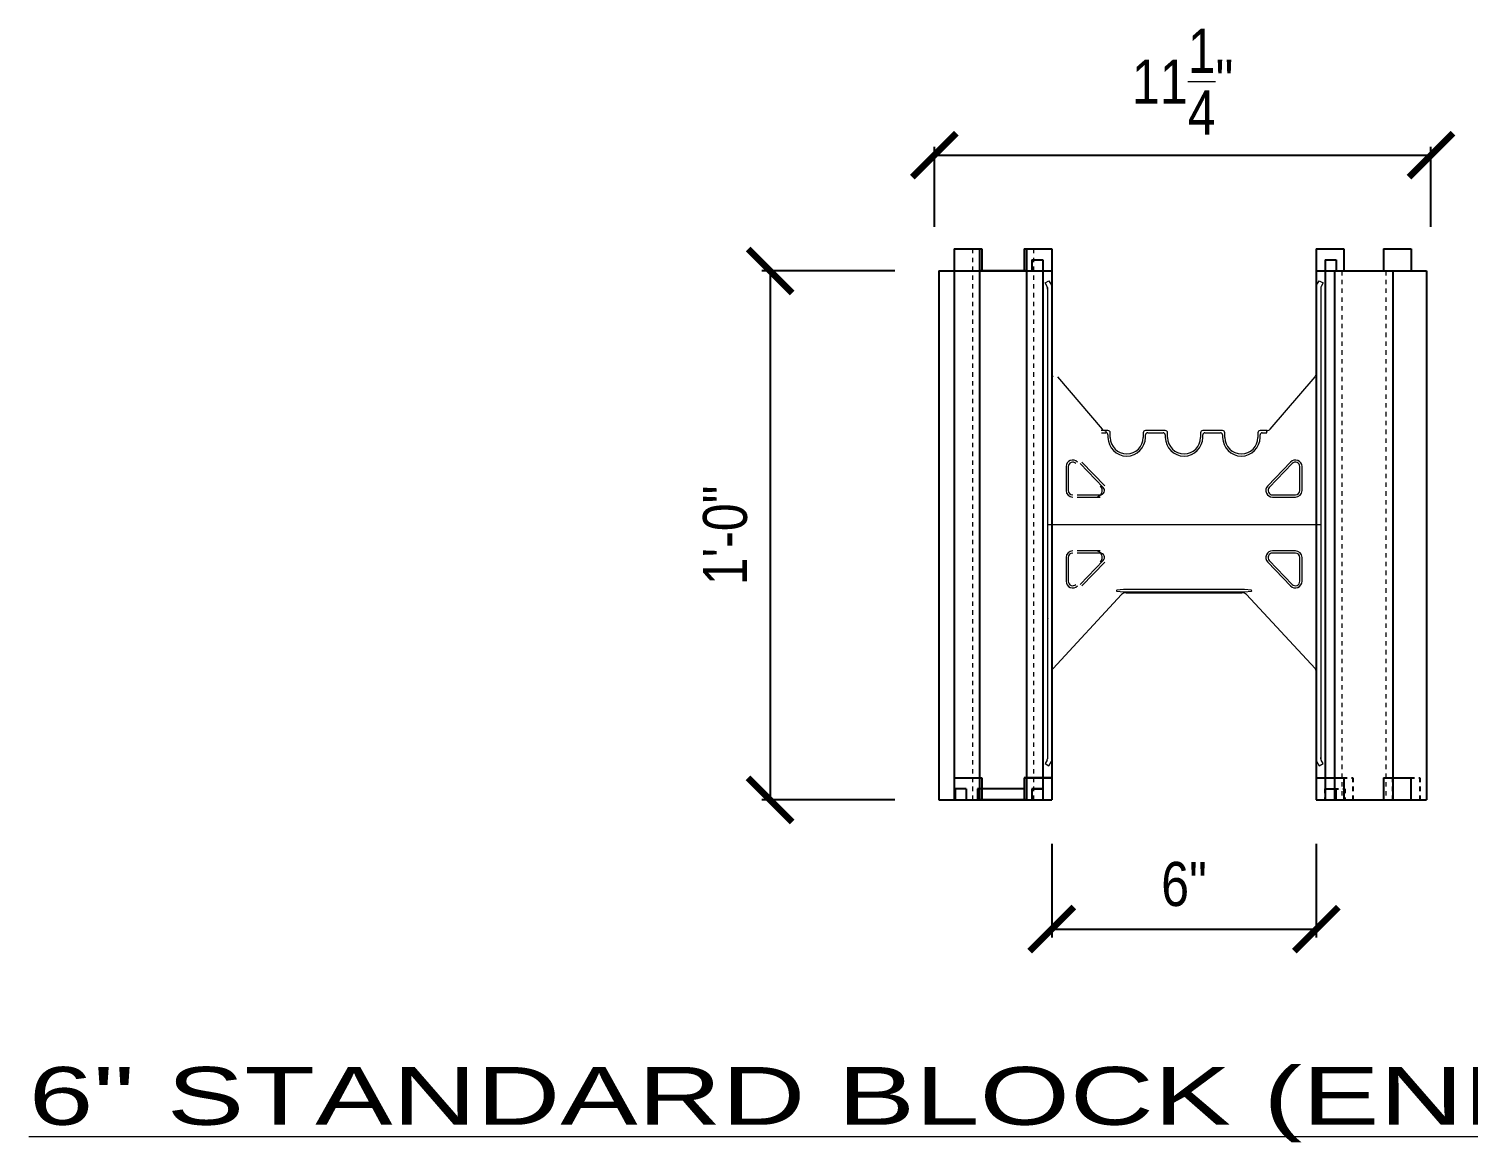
# Model space of a CAD drawing. Header units: inches. Extents: x 11.7 to 82.9, y 7.2 to 96.8.
# Drawn here: x 23.87 to 56.52, y 71.58 to 96.84 of the extents above; entities that cross this region are included whole.
import ezdxf

# ---------------------------------------------------------------- set-up
doc = ezdxf.new("R2010")
doc.units = ezdxf.units.IN
doc.header["$MEASUREMENT"] = 0
doc.linetypes.add('DASHED2', pattern=[0.375, 0.25, -0.125])
doc.linetypes.add('HIDDEN', pattern=[0.375, 0.25, -0.125])
doc.layers.get('Defpoints').update_dxf_attribs({"color": 252})
for name, color, linetype, lineweight in [('A2 Hatch', 8, 'Continuous', 9), ('DETAILS', 7, 'Continuous', 13), ('DIM', 3, 'Continuous', 13), ('GB Dim', 3, 'Continuous', 13)]:
    doc.layers.add(name, color=color, linetype=linetype, lineweight=lineweight)
doc.styles.add('ARCHTITLE', font='archtitl.shx', dxfattribs={"width": 1.2})
doc.styles.add('ARCTEXT', font='arctext.shx', dxfattribs={"width": 0.85})
doc.dimstyles.new('ARCTEXT 1-1', dxfattribs={"dimscale": 0, "dimtxt": 1, "dimasz": 1, "dimexe": 0.1875, "dimexo": 1, "dimgap": 0.5, "dimtad": 1, "dimdec": 4, "dimzin": 3, "dimdsep": 46, "dimlunit": 4, "dimtxsty": 'ARCTEXT', "dimblk": 'ARCHTICK', "dimcen": 1, "dimclrd": 256, "dimclre": 256, "dimclrt": 256, "dimadec": 0, "dimazin": 0, "dimtfac": 1, "dimtdec": 4, "dimtofl": 0, "dimtmove": 2, "dimatfit": 3, "dimldrblk": 'arrow', "dimfxl": 1, "dimtolj": 1, "dimtzin": 0, "dimarcsym": 0})

# ---------------------------------------------------------------- blocks, each defined once
blk = doc.blocks.new('_ArchTick')
at = {"color": 0, "linetype": 'ByBlock', "const_width": 0.15}
blk.add_lwpolyline([(-0.5, -0.5), (0.5, 0.5)], dxfattribs=at)
blk = doc.blocks.new('*D32')
at = {"layer": 'Defpoints', "color": 0}
for p in [(44.512, 91.347), (40.687, 79.347), (44.512, 79.347)]:
    blk.add_point(p, dxfattribs=at)
at = {"layer": 'GB Dim', "lineweight": -2}
for p, q in [((43.512, 91.347), (40.5, 91.347)), ((40.687, 91.347), (40.687, 79.347)), ((43.512, 79.347), (40.5, 79.347))]:
    blk.add_line(p, q, dxfattribs=at)
for p, rotation in [((40.687, 91.347), 90), ((40.687, 79.347), 270)]:
    blk.add_blockref('_ArchTick', p, dxfattribs=dict(at, rotation=rotation))
at = {"layer": 'GB Dim', "color": 2, "insert": (39.67, 85.347), "char_height": 1, "attachment_point": 5, "rotation": 90, "style": 'ARCTEXT'}
blk.add_mtext('\\A1;1\'-0"', dxfattribs=at)
blk = doc.blocks.new('arrow')
at = {"layer": 'DIM'}
blk.add_hatch(color=253, dxfattribs=at).paths.add_polyline_path([(-2, 0.5), (-2, -0.5), (0, 0)])
at = {"layer": 'DIM', "lineweight": 9}
for points in [[(-2, 0.983), (-2, 0.5), (-2.469, 0.617)], [(0.374, 0.094), (0, 0)], [(0.374, -0.094), (0, 0)], [(-2, -0.983), (-2, -0.5), (-2.469, -0.617)]]:
    blk.add_lwpolyline(points, dxfattribs=at)
at = {"layer": 'DIM', "lineweight": 15}
blk.add_lwpolyline([(0, 0), (-2, -0.5), (-2, 0.5), (0, 0)], dxfattribs=at)
blk = doc.blocks.new('*D33')
at = {"layer": 'Defpoints', "color": 0}
for p in [(55.674, 93.975), (44.412, 91.347), (55.674, 91.347)]:
    blk.add_point(p, dxfattribs=at)
at = {"layer": 'GB Dim', "lineweight": -2}
for p, q in [((44.412, 92.347), (44.412, 94.163)), ((55.674, 92.347), (55.674, 94.163)), ((44.412, 93.975), (55.674, 93.975))]:
    blk.add_line(p, q, dxfattribs=at)
at = {"layer": 'GB Dim', "lineweight": -2, "rotation": 180}
blk.add_blockref('_ArchTick', (44.412, 93.975), dxfattribs=at)
at = {"layer": 'GB Dim', "lineweight": -2}
blk.add_blockref('_ArchTick', (55.674, 93.975), dxfattribs=at)
at = {"layer": 'GB Dim', "color": 2, "insert": (50.043, 95.642), "char_height": 1, "attachment_point": 5, "style": 'ARCTEXT'}
blk.add_mtext('\\A1;11{\\H1.000000x;\\S1/4;}"', dxfattribs=at)
blk = doc.blocks.new('*D34')
at = {"layer": 'Defpoints', "color": 0}
for p in [(47.074, 79.347), (53.074, 79.347), (53.074, 76.414)]:
    blk.add_point(p, dxfattribs=at)
at = {"layer": 'GB Dim', "lineweight": -2}
for p, q in [((47.074, 78.347), (47.074, 76.226)), ((53.074, 78.347), (53.074, 76.226)), ((47.074, 76.414), (53.074, 76.414))]:
    blk.add_line(p, q, dxfattribs=at)
at = {"layer": 'GB Dim', "lineweight": -2, "rotation": 180}
blk.add_blockref('_ArchTick', (47.074, 76.414), dxfattribs=at)
at = {"layer": 'GB Dim', "lineweight": -2}
blk.add_blockref('_ArchTick', (53.074, 76.414), dxfattribs=at)
at = {"layer": 'GB Dim', "color": 2, "insert": (50.074, 77.431), "char_height": 1, "attachment_point": 5, "style": 'ARCTEXT'}
blk.add_mtext('\\A1;6"', dxfattribs=at)

msp = doc.modelspace()

# ---------------------------------------------------------------- linework, layer by layer
at = {"color": 1}
for p, q in [((44.86156, 91.84714), (45.48656, 91.84714)), ((44.86156, 91.84714), (44.86156, 79.34714)), ((45.43656, 91.84714), (45.43656, 79.34714)), ((45.48656, 91.84714), (45.48656, 91.34714)), ((46.44906, 91.84714), (46.44906, 91.34714)), ((46.44906, 91.84714), (47.07406, 91.84714)), ((46.49906, 91.84714), (46.49906, 79.34714)), ((47.07406, 91.84714), (47.07406, 79.34714)), ((47.07406, 91.84714), (47.07406, 91.34714)), ((53.07406, 91.84714), (53.07406, 79.34714)), ((53.07406, 91.84714), (53.69906, 91.84714)), ((53.07406, 91.84714), (53.07406, 91.34714)), ((53.69906, 91.84714), (53.69906, 91.34714)), ((54.59906, 91.84714), (54.59906, 91.34714)), ((54.59906, 91.84714), (55.22406, 91.84714)), ((55.22406, 91.84714), (55.22406, 91.34714)), ((46.62406, 91.59714), (46.62406, 91.34714)), ((46.62406, 91.59714), (46.87406, 91.59714)), ((46.87406, 91.59714), (46.87406, 79.34714)), ((53.27406, 91.59714), (53.27406, 79.34714)), ((53.27406, 91.59714), (53.52406, 91.59714)), ((53.52406, 91.59714), (53.52406, 91.34714)), ((44.51156, 91.34714), (44.51156, 79.34714)), ((44.51156, 91.34714), (46.62406, 91.34714)), ((44.51156, 91.34714), (47.07406, 91.34714)), ((44.51156, 91.34713), (47.07406, 91.34713)), ((44.51156, 91.34713), (46.62406, 91.34713)), ((46.49906, 91.34714), (45.43656, 91.34714)), ((46.49906, 91.34713), (45.43656, 91.34713)), ((46.87406, 91.34714), (47.07406, 91.34714)), ((46.87406, 91.34713), (47.07406, 91.34713)), ((53.07406, 91.34714), (53.27406, 91.34714)), ((53.07406, 91.34714), (55.57406, 91.34714)), ((53.48906, 91.34714), (55.57406, 91.34714)), ((53.48906, 91.34714), (53.48906, 79.34714)), ((54.80906, 91.34714), (54.80906, 79.34714)), ((55.57406, 91.34714), (55.57406, 79.34714)), ((44.86156, 79.84714), (45.48656, 79.84714)), ((44.86156, 79.84714), (45.48656, 79.84714)), ((44.86156, 79.84714), (45.48656, 79.84714)), ((44.86156, 79.84714), (45.48656, 79.84714)), ((44.86156, 79.84714), (45.48656, 79.84714)), ((44.86156, 79.84714), (45.48656, 79.84714)), ((44.86156, 79.84714), (45.48656, 79.84714)), ((44.86156, 79.84714), (45.48656, 79.84714)), ((44.86156, 79.84713), (45.48656, 79.84713)), ((45.48656, 79.84714), (45.48656, 79.34714)), ((45.48656, 79.84714), (45.48656, 79.34714)), ((45.48656, 79.84714), (45.48656, 79.34714)), ((45.48656, 79.84714), (45.48656, 79.34714)), ((45.48656, 79.84714), (45.48656, 79.34714)), ((45.48656, 79.84714), (45.48656, 79.34714)), ((45.48656, 79.84714), (45.48656, 79.34714)), ((45.48656, 79.84714), (45.48656, 79.34714)), ((45.48656, 79.84713), (45.48656, 79.34713)), ((46.44906, 79.84714), (46.44906, 79.34714)), ((46.44906, 79.84714), (47.07406, 79.84714)), ((46.44906, 79.84714), (46.44906, 79.34714)), ((46.44906, 79.84714), (47.07406, 79.84714)), ((46.44906, 79.84714), (46.44906, 79.34714)), ((46.44906, 79.84714), (47.07406, 79.84714)), ((46.44906, 79.84714), (46.44906, 79.34714)), ((46.44906, 79.84714), (47.07406, 79.84714)), ((46.44906, 79.84714), (46.44906, 79.34714)), ((46.44906, 79.84714), (47.07406, 79.84714)), ((46.44906, 79.84714), (46.44906, 79.34714)), ((46.44906, 79.84714), (47.07406, 79.84714)), ((46.44906, 79.84714), (46.44906, 79.34714)), ((46.44906, 79.84714), (47.07406, 79.84714)), ((46.44906, 79.84714), (46.44906, 79.34714)), ((47.07406, 79.84714), (46.44906, 79.84714)), ((46.44906, 79.84714), (46.44906, 79.34714)), ((46.44906, 79.84714), (47.07406, 79.84714)), ((46.44906, 79.84714), (46.44906, 79.34714)), ((47.07406, 79.84714), (46.44906, 79.84714)), ((46.44906, 79.84713), (46.44906, 79.34713)), ((46.44906, 79.84713), (47.07406, 79.84713)), ((46.44906, 79.84713), (46.44906, 79.34713)), ((47.07406, 79.84713), (46.44906, 79.84713)), ((47.07406, 79.84714), (47.07406, 79.34714)), ((47.07406, 79.84714), (47.07406, 79.34714)), ((47.07406, 79.84714), (47.07406, 79.34714)), ((47.07406, 79.84714), (47.07406, 79.34714)), ((47.07406, 79.84714), (47.07406, 79.34714)), ((47.07406, 79.84714), (47.07406, 79.34714)), ((47.07406, 79.84714), (47.07406, 79.34714)), ((47.07406, 79.84714), (47.07406, 79.34714)), ((47.07406, 79.84714), (47.07406, 79.34714)), ((47.07406, 79.84713), (47.07406, 79.34713)), ((47.07406, 79.84713), (47.07406, 79.34713)), ((53.07406, 79.84714), (53.69476, 79.84714)), ((53.27406, 79.84714), (53.27406, 79.34714)), ((53.69476, 79.84714), (53.69476, 79.34714)), ((54.59476, 79.84714), (54.59476, 79.34714)), ((54.59476, 79.84714), (55.21976, 79.84714)), ((55.21976, 79.84714), (55.21976, 79.34714)), ((44.51156, 79.34714), (47.07406, 79.34714)), ((44.51156, 79.34714), (47.07406, 79.34714)), ((44.51156, 79.34714), (46.62406, 79.34714)), ((44.51156, 79.34714), (46.62406, 79.34714)), ((44.51156, 79.34714), (47.07406, 79.34714)), ((44.51156, 79.34714), (47.07406, 79.34714)), ((44.51156, 79.34714), (47.07406, 79.34714)), ((44.51156, 79.34714), (46.62406, 79.34714)), ((44.51156, 79.34714), (46.62406, 79.34714)), ((44.51156, 79.34714), (47.07406, 79.34714)), ((44.51156, 79.34714), (47.07406, 79.34714)), ((44.51156, 79.34714), (46.62406, 79.34714)), ((44.51156, 79.34714), (46.62406, 79.34714)), ((44.51156, 79.34714), (47.07406, 79.34714)), ((44.51156, 79.34714), (46.62406, 79.34714)), ((44.51156, 79.34714), (46.62406, 79.34714)), ((44.51156, 79.34714), (47.07406, 79.34714)), ((44.51156, 79.34714), (47.07406, 79.34714)), ((44.51156, 79.34713), (46.62406, 79.34713)), ((44.51156, 79.34713), (47.07406, 79.34713)), ((44.88656, 79.59714), (44.88656, 79.34714)), ((45.13656, 79.59714), (44.88656, 79.59714)), ((44.88656, 79.59714), (44.88656, 79.34714)), ((45.13656, 79.59714), (44.88656, 79.59714)), ((44.88656, 79.59713), (44.88656, 79.34713)), ((45.13656, 79.59713), (44.88656, 79.59713)), ((45.13656, 79.59714), (45.13656, 79.34714)), ((45.13656, 79.59714), (45.13656, 79.34714)), ((45.13656, 79.59713), (45.13656, 79.34713)), ((46.44906, 79.59714), (45.38656, 79.59714)), ((45.38656, 79.59714), (45.38656, 79.34714)), ((46.44906, 79.59714), (45.38656, 79.59714)), ((45.38656, 79.59714), (45.38656, 79.34714)), ((46.44906, 79.59713), (45.38656, 79.59713)), ((45.38656, 79.59713), (45.38656, 79.34713)), ((46.49906, 79.34714), (45.43656, 79.34714)), ((46.49906, 79.34714), (45.43656, 79.34714)), ((46.49906, 79.34714), (45.43656, 79.34714)), ((46.49906, 79.34714), (45.43656, 79.34714)), ((46.49906, 79.34714), (45.43656, 79.34714)), ((46.49906, 79.34714), (45.43656, 79.34714)), ((46.49906, 79.34714), (45.43656, 79.34714)), ((46.49906, 79.34714), (45.43656, 79.34714)), ((46.49906, 79.34713), (45.43656, 79.34713)), ((46.62406, 79.59714), (46.62406, 79.34714)), ((46.62406, 79.59714), (46.87406, 79.59714)), ((46.62406, 79.59714), (46.62406, 79.34714)), ((46.62406, 79.59714), (46.87406, 79.59714)), ((46.62406, 79.59714), (46.62406, 79.34714)), ((46.62406, 79.59714), (46.87406, 79.59714)), ((46.62406, 79.59714), (46.62406, 79.34714)), ((46.62406, 79.59714), (46.87406, 79.59714)), ((46.62406, 79.59714), (46.62406, 79.34714)), ((46.62406, 79.59714), (46.87406, 79.59714)), ((46.62406, 79.59714), (46.62406, 79.34714)), ((46.62406, 79.59714), (46.87406, 79.59714)), ((46.62406, 79.59714), (46.62406, 79.34714)), ((46.62406, 79.59714), (46.87406, 79.59714)), ((46.62406, 79.59714), (46.62406, 79.34714)), ((46.87406, 79.59714), (46.62406, 79.59714)), ((46.62406, 79.59714), (46.62406, 79.34714)), ((46.62406, 79.59714), (46.87406, 79.59714)), ((46.62406, 79.59714), (46.62406, 79.34714)), ((46.87406, 79.59714), (46.62406, 79.59714)), ((46.62406, 79.59713), (46.62406, 79.34713)), ((46.62406, 79.59713), (46.87406, 79.59713)), ((46.62406, 79.59713), (46.62406, 79.34713)), ((46.87406, 79.59713), (46.62406, 79.59713)), ((46.87406, 79.59714), (46.87406, 79.34714)), ((46.87406, 79.59714), (46.87406, 79.34714)), ((46.87406, 79.59713), (46.87406, 79.34713)), ((46.87406, 79.34714), (47.07406, 79.34714)), ((46.87406, 79.34714), (47.07406, 79.34714)), ((46.87406, 79.34714), (47.07406, 79.34714)), ((46.87406, 79.34714), (47.07406, 79.34714)), ((46.87406, 79.34714), (47.07406, 79.34714)), ((46.87406, 79.34714), (47.07406, 79.34714)), ((46.87406, 79.34714), (47.07406, 79.34714)), ((46.87406, 79.34714), (47.07406, 79.34714)), ((46.87406, 79.34713), (47.07406, 79.34713)), ((53.07406, 79.34714), (55.36976, 79.34714)), ((53.07406, 79.34714), (53.26976, 79.34714)), ((53.07406, 79.34714), (55.36976, 79.34714)), ((53.07406, 79.34714), (55.57406, 79.34714)), ((53.26976, 79.59714), (53.51976, 79.59714)), ((53.28476, 79.34714), (55.36976, 79.34714)), ((53.51976, 79.59714), (53.51976, 79.34714)), ((55.37406, 79.34714), (55.57406, 79.34714)), ((55.37406, 79.34714), (55.57406, 79.34714)), ((55.37406, 79.34713), (55.57406, 79.34713))]:
    msp.add_line(p, q, dxfattribs=at)
at = {"color": 1, "linetype": 'HIDDEN', "ltscale": 0.02}
for p, q in [((44.86156, 91.84714), (45.48656, 91.84714)), ((44.86156, 91.84714), (44.86156, 91.34714)), ((45.48656, 91.84714), (45.48656, 91.34714)), ((46.44906, 91.84714), (46.44906, 91.34714)), ((46.44906, 91.84714), (47.07406, 91.84714)), ((53.07406, 91.84714), (53.69906, 91.84714)), ((53.69906, 91.84714), (53.69906, 91.34714)), ((54.59906, 91.84714), (54.59906, 91.34714)), ((54.59906, 91.84714), (55.22406, 91.84714)), ((55.22406, 91.84714), (55.22406, 91.34714)), ((53.27406, 91.59714), (53.27406, 91.34714)), ((53.27406, 91.59714), (53.52406, 91.59714)), ((53.52406, 91.59714), (53.52406, 91.34714)), ((44.86156, 79.84714), (45.48656, 79.84714)), ((44.86156, 79.84714), (44.86156, 79.34714)), ((44.86156, 79.84714), (45.48656, 79.84714)), ((44.86156, 79.84714), (45.48656, 79.84714)), ((44.86156, 79.84714), (44.86156, 79.34714)), ((44.86156, 79.84714), (45.48656, 79.84714)), ((44.86156, 79.84714), (44.86156, 79.34714)), ((44.86156, 79.84714), (45.48656, 79.84714)), ((44.86156, 79.84714), (45.48656, 79.84714)), ((44.86156, 79.84714), (44.86156, 79.34714)), ((44.86156, 79.84714), (45.48656, 79.84714)), ((44.86156, 79.84714), (45.48656, 79.84714)), ((44.86156, 79.84714), (44.86156, 79.34714)), ((44.86156, 79.84714), (45.48656, 79.84714)), ((44.86156, 79.84714), (44.86156, 79.34714)), ((44.86156, 79.84714), (45.48656, 79.84714)), ((44.86156, 79.84714), (44.86156, 79.34714)), ((44.86156, 79.84713), (45.48656, 79.84713)), ((44.86156, 79.84713), (44.86156, 79.34713)), ((44.86156, 79.84713), (44.86156, 79.34713)), ((45.48656, 79.84714), (45.48656, 79.34714)), ((45.48656, 79.84714), (45.48656, 79.34714)), ((45.48656, 79.84714), (45.48656, 79.34714)), ((45.48656, 79.84714), (45.48656, 79.34714)), ((45.48656, 79.84714), (45.48656, 79.34714)), ((45.48656, 79.84714), (45.48656, 79.34714)), ((45.48656, 79.84714), (45.48656, 79.34714)), ((45.48656, 79.84714), (45.48656, 79.34714)), ((45.48656, 79.84714), (45.48656, 79.34714)), ((45.48656, 79.84714), (45.48656, 79.34714)), ((45.48656, 79.84713), (45.48656, 79.34713)), ((46.44906, 79.84714), (46.44906, 79.34714)), ((46.44906, 79.84714), (47.07406, 79.84714)), ((46.44906, 79.84714), (46.44906, 79.34714)), ((46.44906, 79.84714), (47.07406, 79.84714)), ((46.44906, 79.84714), (46.44906, 79.34714)), ((46.44906, 79.84714), (47.07406, 79.84714)), ((46.44906, 79.84714), (46.44906, 79.34714)), ((46.44906, 79.84714), (47.07406, 79.84714)), ((46.44906, 79.84714), (46.44906, 79.34714)), ((46.44906, 79.84714), (47.07406, 79.84714)), ((46.44906, 79.84714), (46.44906, 79.34714)), ((46.44906, 79.84714), (47.07406, 79.84714)), ((46.44906, 79.84714), (46.44906, 79.34714)), ((46.44906, 79.84714), (47.07406, 79.84714)), ((46.44906, 79.84714), (46.44906, 79.34714)), ((46.44906, 79.84714), (47.07406, 79.84714)), ((46.44906, 79.84714), (46.44906, 79.34714)), ((46.44906, 79.84714), (47.07406, 79.84714)), ((46.44906, 79.84714), (46.44906, 79.34714)), ((46.44906, 79.84714), (47.07406, 79.84714)), ((46.44906, 79.84713), (46.44906, 79.34713)), ((46.44906, 79.84713), (47.07406, 79.84713)), ((53.07406, 79.84714), (53.69476, 79.84714)), ((53.07406, 79.84714), (53.69476, 79.84714)), ((53.27406, 79.84714), (53.89906, 79.84714)), ((53.69476, 79.84714), (53.69476, 79.34714)), ((53.69476, 79.84714), (53.69476, 79.34714)), ((53.89906, 79.84714), (53.89906, 79.34714)), ((54.59476, 79.84714), (54.59476, 79.34714)), ((54.59476, 79.84714), (55.21976, 79.84714)), ((54.59476, 79.84714), (54.59476, 79.34714)), ((54.59476, 79.84714), (55.21976, 79.84714)), ((54.79906, 79.84714), (54.79906, 79.34714)), ((54.79906, 79.84714), (55.42406, 79.84714)), ((55.21976, 79.84714), (55.21976, 79.34714)), ((55.21976, 79.84714), (55.21976, 79.34714)), ((55.42406, 79.84714), (55.42406, 79.34714)), ((53.26976, 79.59714), (53.26976, 79.34714)), ((53.26976, 79.59714), (53.51976, 79.59714)), ((53.26976, 79.59714), (53.26976, 79.34714)), ((53.26976, 79.59714), (53.51976, 79.59714)), ((53.47406, 79.59714), (53.72406, 79.59714)), ((53.51976, 79.59714), (53.51976, 79.34714)), ((53.51976, 79.59714), (53.51976, 79.34714)), ((53.72406, 79.59714), (53.72406, 79.34714))]:
    msp.add_line(p, q, dxfattribs=at)
at = {"ltscale": 0.15}
for p, q in [((45.48656, 91.34714), (46.44906, 91.34714)), ((45.48656, 91.34713), (46.44906, 91.34713)), ((45.48656, 79.34714), (46.44906, 79.34714)), ((45.48656, 79.34714), (46.44906, 79.34714)), ((45.48656, 79.34714), (46.44906, 79.34714)), ((45.48656, 79.34714), (46.44906, 79.34714)), ((45.48656, 79.34714), (46.44906, 79.34714)), ((45.48656, 79.34714), (46.44906, 79.34714)), ((45.48656, 79.34714), (46.44906, 79.34714)), ((45.48656, 79.34714), (46.44906, 79.34714)), ((45.48656, 79.34713), (46.44906, 79.34713))]:
    msp.add_line(p, q, dxfattribs=at)
at = {"layer": 'A2 Hatch', "linetype": 'DASHED2', "ltscale": 0.15}
for p, q in [((45.27656, 91.84714), (45.27656, 79.34714)), ((46.65906, 91.84714), (46.65906, 79.34714)), ((53.64906, 91.34714), (53.64906, 79.34714)), ((54.64906, 91.34714), (54.64906, 79.34714))]:
    msp.add_line(p, q, dxfattribs=at)
at = {"layer": 'DETAILS', "color": 6, "lineweight": 20}
for p, q in [((46.92167, 91.07402), (47.00827, 91.12402)), ((47.00827, 91.12402), (47.06736, 91.02168)), ((53.08076, 91.02168), (53.13984, 91.12402)), ((53.13984, 91.12402), (53.22644, 91.07402)), ((46.96736, 90.99489), (46.92167, 91.07402)), ((46.97406, 90.97214), (46.97406, 80.27439)), ((46.97406, 90.93328), (46.97406, 90.96989)), ((47.07406, 90.99668), (47.07406, 89.01737)), ((53.07406, 89.01737), (53.07406, 90.99668)), ((53.17406, 90.97214), (53.17406, 80.27439)), ((53.17406, 90.96989), (53.17406, 90.93328)), ((53.22644, 91.07402), (53.18076, 90.99489)), ((47.07406, 89.01737), (47.07406, 82.25572)), ((47.20191, 88.94812), (48.21954, 87.75789)), ((52.02857, 87.75789), (53.0462, 88.94812)), ((53.07406, 82.25572), (53.07406, 89.01737)), ((48.34906, 87.72714), (48.19168, 87.72714)), ((48.19906, 87.67714), (48.29906, 87.67714)), ((48.29168, 87.72714), (48.29906, 87.72714)), ((48.29906, 87.72714), (48.29906, 87.67714)), ((48.34906, 87.62714), (48.34906, 87.57214)), ((48.39906, 87.57214), (48.39906, 87.67714)), ((49.14906, 87.67714), (49.14906, 87.57214)), ((49.64906, 87.72714), (49.19906, 87.72714)), ((49.19906, 87.57214), (49.19906, 87.62714)), ((49.24906, 87.67714), (49.59906, 87.67714)), ((49.64906, 87.62714), (49.64906, 87.57214)), ((49.69906, 87.57214), (49.69906, 87.67714)), ((50.44906, 87.67714), (50.44906, 87.57214)), ((50.94906, 87.72714), (50.49906, 87.72714)), ((50.49906, 87.57214), (50.49906, 87.62714)), ((50.54906, 87.67714), (50.89906, 87.67714)), ((50.94906, 87.62714), (50.94906, 87.57214)), ((50.99906, 87.57214), (50.99906, 87.67714)), ((51.74906, 87.67714), (51.74906, 87.57214)), ((51.95643, 87.72714), (51.79906, 87.72714)), ((51.79906, 87.57214), (51.79906, 87.62714)), ((51.84906, 87.67714), (51.94906, 87.67714)), ((51.94906, 87.67714), (51.94906, 87.72714)), ((51.94906, 87.72714), (51.95643, 87.72714)), ((47.39906, 86.90816), (47.39906, 86.36714)), ((47.44906, 86.90816), (47.44906, 86.36714)), ((48.24058, 86.43639), (47.7212, 86.97742)), ((48.27665, 86.47102), (47.75726, 87.01204)), ((52.49085, 87.01204), (51.97147, 86.47102)), ((52.52692, 86.97742), (52.00754, 86.43639)), ((52.69906, 86.36714), (52.69906, 86.90816)), ((52.74906, 86.36714), (52.74906, 86.90816)), ((47.64906, 86.26714), (48.16844, 86.26714)), ((47.64906, 86.21714), (48.16844, 86.21714)), ((52.07967, 86.26714), (52.59906, 86.26714)), ((52.07967, 86.21714), (52.59906, 86.21714)), ((46.97406, 85.59714), (53.17406, 85.59714)), ((48.16844, 84.99714), (47.64906, 84.99714)), ((48.16844, 84.94714), (47.64906, 84.94714)), ((52.59906, 84.99714), (52.07967, 84.99714)), ((52.59906, 84.94714), (52.07967, 84.94714)), ((47.39906, 84.84714), (47.39906, 84.30612)), ((47.44906, 84.84714), (47.44906, 84.30612)), ((47.7212, 84.23686), (48.24058, 84.77789)), ((47.75726, 84.20224), (48.27665, 84.74326)), ((51.97147, 84.74326), (52.49085, 84.20224)), ((52.00754, 84.77789), (52.52692, 84.23686)), ((52.69906, 84.30612), (52.69906, 84.84714)), ((52.74906, 84.30612), (52.74906, 84.84714)), ((47.10335, 82.32643), (48.65512, 84.0032)), ((48.70379, 84.11714), (48.54768, 84.10206)), ((48.54768, 84.08222), (48.70379, 84.06714)), ((50.07406, 84.11714), (48.70379, 84.11714)), ((48.70379, 84.06714), (50.07406, 84.06714)), ((48.76119, 84.04714), (50.07406, 84.04714)), ((51.44433, 84.11714), (50.07406, 84.11714)), ((50.07406, 84.06714), (51.44433, 84.06714)), ((50.07406, 84.04714), (51.38692, 84.04714)), ((51.60044, 84.10206), (51.44433, 84.11714)), ((51.44433, 84.06714), (51.60044, 84.08222)), ((51.49299, 84.0032), (53.04477, 82.32643)), ((47.07406, 80.2476), (47.07406, 82.25572)), ((53.07406, 82.25572), (53.07406, 80.2476)), ((46.97406, 80.311), (46.97406, 80.27439)), ((53.17406, 80.27439), (53.17406, 80.311)), ((46.96736, 80.24939), (46.92167, 80.17026)), ((46.92167, 80.17026), (47.00827, 80.12026)), ((47.00827, 80.12026), (47.06736, 80.2226)), ((53.08076, 80.2226), (53.13984, 80.12026)), ((53.13984, 80.12026), (53.22644, 80.17026)), ((53.22644, 80.17026), (53.18076, 80.24939))]:
    msp.add_line(p, q, dxfattribs=at)
for centre, radius, start, end in [((46.92406, 90.96989), 0.05, 0, 30), ((47.02406, 90.99668), 0.05, 0, 30), ((53.12406, 90.99668), 0.05, 150, 180), ((53.22406, 90.96989), 0.05, 150, 180), ((47.17405, 89.01737), 0.1, 180, 223.830861), ((52.97406, 89.01737), 0.1, 316.169139, 360), ((48.29168, 87.82714), 0.1, 223.830861, 270), ((48.29906, 87.62714), 0.05, 360, 90), ((48.34906, 87.67714), 0.05, 0, 90), ((48.77406, 87.57214), 0.425, 180, 360), ((48.77406, 87.57214), 0.375, 180, 0), ((49.19906, 87.67714), 0.05, 90, 180), ((49.24906, 87.62714), 0.05, 90, 180), ((49.59906, 87.62714), 0.05, 360, 90), ((49.64906, 87.67714), 0.05, 0, 90), ((50.07406, 87.57214), 0.425, 180, 270), ((50.07406, 87.57214), 0.375, 180, 270), ((50.07406, 87.57214), 0.425, 270, 0), ((50.07406, 87.57214), 0.375, 270, 0), ((50.49906, 87.67714), 0.05, 90, 180), ((50.54906, 87.62714), 0.05, 90, 180), ((50.89906, 87.62714), 0.05, 0, 90), ((50.94906, 87.67714), 0.05, 0, 90), ((51.37406, 87.57214), 0.425, 180, 0), ((51.37406, 87.57214), 0.375, 180, 0), ((51.79906, 87.67714), 0.05, 90, 180), ((51.84906, 87.62714), 0.05, 90, 180), ((51.95643, 87.82714), 0.1, 270, 316.169139), ((47.54906, 86.90816), 0.15, 43.830861, 180), ((47.54906, 86.90816), 0.1, 43.830861, 180), ((52.59906, 86.90816), 0.15, 0, 136.169139), ((52.59906, 86.90816), 0.1, 0, 136.169139), ((47.54906, 86.36714), 0.15, 180, 270), ((47.54906, 86.36714), 0.1, 180, 270), ((48.06844, 86.36714), 0.15, 270, 43.830861), ((48.16844, 86.36714), 0.1, 270, 43.830861), ((52.07967, 86.36714), 0.15, 136.169139, 270), ((52.07967, 86.36714), 0.1, 136.169139, 270), ((52.59906, 86.36714), 0.15, 270, 0), ((52.59906, 86.36714), 0.1, 270, 360), ((47.54906, 84.84714), 0.15, 90, 180), ((47.54906, 84.84714), 0.1, 90, 180), ((48.06844, 84.84714), 0.15, 316.169139, 90), ((48.16844, 84.84714), 0.1, 316.169139, 90), ((52.07967, 84.84714), 0.15, 90, 223.830861), ((52.07967, 84.84714), 0.1, 90, 223.830861), ((52.59906, 84.84714), 0.15, 360, 90), ((52.59906, 84.84714), 0.1, 0, 90), ((47.54906, 84.30612), 0.15, 180, 316.169139), ((47.54906, 84.30612), 0.1, 180, 316.169139), ((52.59906, 84.30612), 0.15, 223.830861, 360), ((52.59906, 84.30612), 0.1, 223.830861, 0), ((48.54897, 84.09214), 0.01, 97.409891, 262.590109), ((48.76119, 83.89714), 0.15, 90, 135), ((51.38692, 83.89714), 0.15, 45, 90), ((51.59915, 84.09214), 0.01, 277.409891, 82.590109), ((47.07406, 83.51042), 0.1, 180, 209.744881), ((47.17406, 82.25572), 0.1, 135, 180), ((52.97406, 82.25572), 0.1, 360, 45), ((46.92406, 80.27439), 0.05, 330, 360), ((47.02406, 80.2476), 0.05, 330, 360), ((53.12406, 80.2476), 0.05, 180, 210), ((53.22406, 80.27439), 0.05, 180, 210)]:
    msp.add_arc(centre, radius, start, end, dxfattribs=at)

# ---------------------------------------------------------------- texts
at = {"layer": 'GB Dim', "color": 3, "style": 'ARCHTITLE', "width": 1.5}
msp.add_text('%%U6" STANDARD BLOCK (END VIEW)', height=1.3125, dxfattribs=at).set_placement((23.87443, 71.97407))

# ---------------------------------------------------------------- dimensions: what is measured, and where the dimension line sits
at = {"layer": 'GB Dim'}
for base, p1, p2, picture, middle in [((55.67406, 93.97533), (44.41156, 91.34714), (55.67406, 91.34714), '*D33', (50.04281, 95.642)), ((53.07406, 76.41379), (47.07406, 79.34713), (53.07406, 79.34714), '*D34', (50.07406, 77.43103))]:
    dim = msp.add_linear_dim(base=base, p1=p1, p2=p2, dimstyle='ARCTEXT 1-1', override={"dimscale": 1, "dimclrt": 2}, dxfattribs=at)
    dim.commit()
    dim.dimension.update_dxf_attribs({"geometry": picture, "text_midpoint": middle})
dim = msp.add_linear_dim(base=(40.68739, 79.34713), p1=(44.51156, 91.34714), p2=(44.51156, 79.34713), angle=90, dimstyle='ARCTEXT 1-1', override={"dimscale": 1, "dimclrt": 2}, dxfattribs=at)
dim.commit()
dim.dimension.update_dxf_attribs({"geometry": '*D32', "text_midpoint": (39.67015, 85.34713)})

doc.saveas('drawing.dxf')
